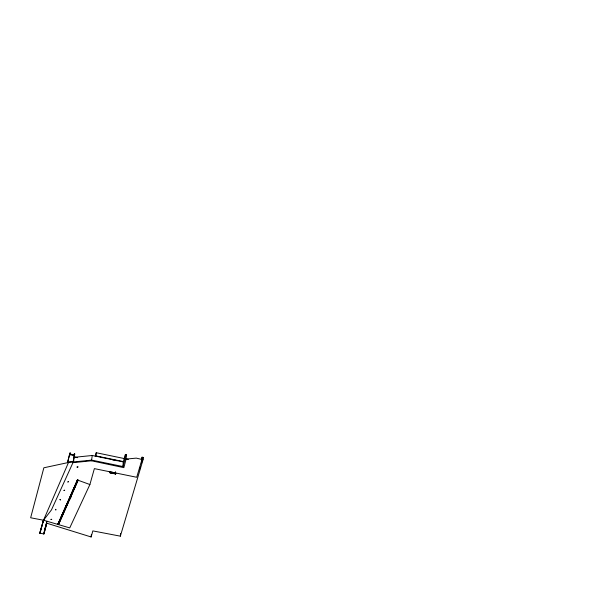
<?xml version="1.0" encoding="UTF-8"?>
<svg xmlns="http://www.w3.org/2000/svg" width="613" height="613" viewBox="0 0 613 613"><rect width="100%" height="100%" fill="white"/><g stroke="black" fill="none" stroke-linecap="round" stroke-linejoin="round"><path stroke-width="0.92" d="M39.753 533.149L43.239 521.111L39.753 533.149L43.914 533.938L46.818 523.211L91.107 536.965L92.847 530.904L120.355 536.16L143.051 459.689L143.143 457.421L142.086 457.198L141.297 459.865M142.086 457.198L141.994 459.466L136.714 477.274L94.371 468.623L89.896 484.538L69.729 527.908L43.515 520.23L30.65 517.77L43.852 467.788L68.671 462.44L91.689 460.11L122.929 466.547L125.067 459.191L125.381 454.585L126.401 454.486L126.094 459.091L123.849 467.642L91.475 460.792L72.962 462.677L51.484 509.87L43.515 520.23M120.355 536.16L120.539 533.463M122.929 466.547L123.259 461.895L125.381 454.585M115.367 473.749L115.512 471.88M115.573 472.102L115.436 473.765L110.202 472.891M110.332 472.723L110.133 472.294L109.972 472.845L115.612 473.995L115.734 472.991L109.313 471.681M110.026 472.661L110.102 471.841M91.107 536.965L91.383 534.498M128.393 459.413L96.241 452.731L95.82 456.325L95.942 455.903L123.075 461.52M78.15 480.285L58.595 524.552L57.852 524.299L77.399 479.91L78.142 480.285L77.414 479.895M73.721 458.417L74.748 454.011L74.311 453.926L73.813 455.743M74.311 453.926L74.112 455.198L70.464 454.448L70.671 453.176L69.959 453.022L67.614 462.263L69.959 453.022M92.257 455.497L73.997 457.336L73.614 461.934M43.914 533.938L46.734 523.257M42.925 521.104L42.764 521.954L68.763 461.895L73.368 461.428L73.047 462.133L73.997 457.336M43.239 521.111L40.06 533.21L39.922 532.283M44.496 530.314L46.45 523.088M43.615 533.877L47.025 521.226M50.994 519.326L51.768 519.387L50.994 519.41M70.188 454.953L70.671 453.176M60.518 499.81L59.829 499.503L60.403 499.947M74.748 454.011L73.951 456.907L77.652 457.666M77.039 466.93C78.985 465.688 77.56 468.332 77.085 467.198M95.214 456.394L96.241 452.731M60.963 517.602L67.675 502.369L68.127 502.476L58.649 523.962L58.197 523.839L60.963 517.587L61.377 517.763M71.499 495.043L70.924 495.036C70.15 497.25 71.667 495.043 71.79 494.185M61.545 516.292L61.637 516.016M77.391 480.339L70.978 494.89L71.453 495.189L70.947 494.982M115.382 473.949L115.773 473.451L115.612 473.995M125.903 456.179L126.401 454.486M139.488 469.734L140.27 467.098M141.312 463.581L142.093 460.938M142.614 459.183L143.143 457.421M91.475 460.792L92.264 455.474L123.259 461.888M58.036 523.816L58.779 524.084M61.323 516.759L61.798 516.82M64.963 509.694L64.488 509.579M77.828 480.5L71.782 494.185L71.361 494.04M43.086 521.962L43.753 520.299M68.572 501.503L68.204 502.338C67.246 501.411 72.625 497.289 70.564 495.886M67.407 502.959L67.576 502.576M67.859 501.978L67.851 501.825M58.335 524.353L77.874 480.086M57.814 524.414L77.606 480.063L89.896 484.538M74.602 487.802L74.142 487.71M58.595 522.973L59.032 523.111M73.775 488.561L74.188 488.737M67.307 503.212L67.752 503.357L67.292 503.189M55.952 509.909L55.722 509.288L55.752 509.939M62.181 515.97L61.744 515.824M65.353 508.782L64.917 508.637M74.993 486.921L74.571 486.753M77.414 481.427L76.985 481.266L77.445 481.397M125.067 459.191L136.27 458.126L143.051 459.689M69.713 454.532L74.51 455.52M100.44 457.283L102.287 457.666M112.455 459.765L117.075 460.723M68.212 481.588L67.844 482.163L68.304 481.626M64.763 509.503L64.511 509.526M77.253 480.27L77.997 480.546M64.036 490.538L64.694 490.193L63.951 490.385M77.682 480.017L58.151 524.284L77.682 480.025M64.127 510.422L64.572 510.56L64.127 510.422"/></g></svg>
